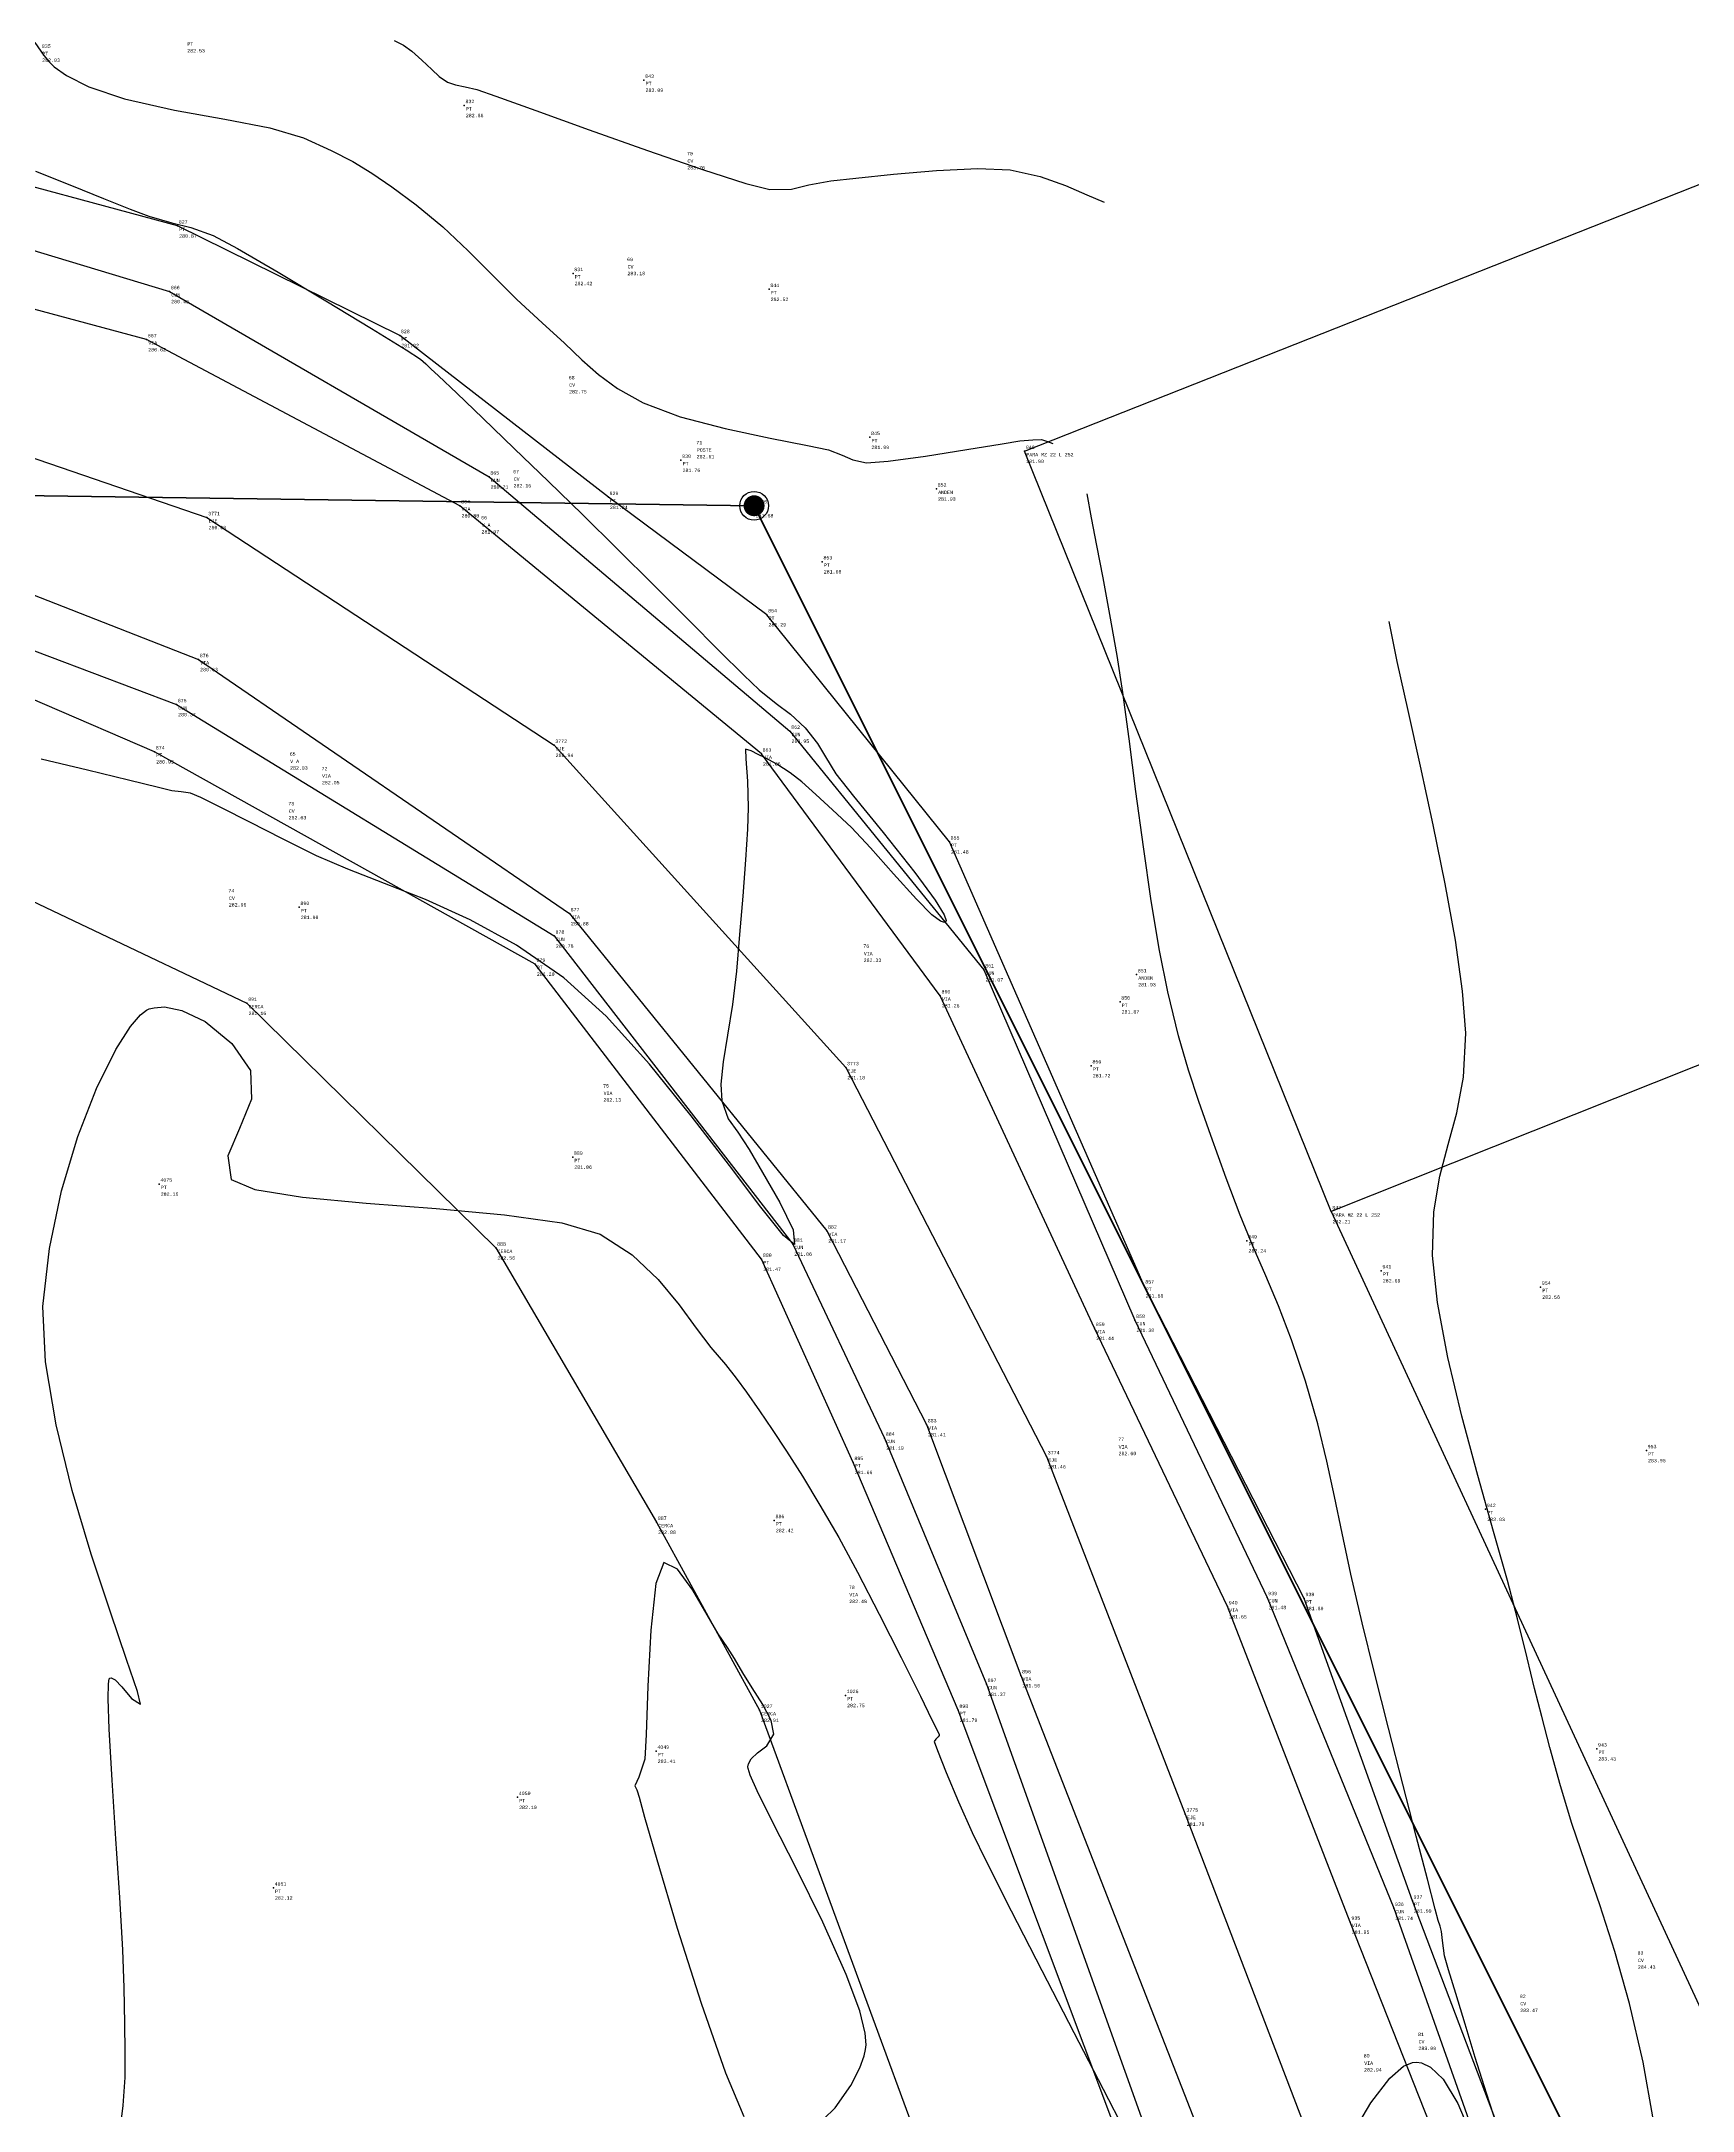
# Model space of a CAD drawing. Header units: metres. Extents: x 5050628 to 5051715, y 2427226 to 2427693.
# Drawn here: x 5050992.49 to 5051016.71, y 2427476.74 to 2427507.1 of the extents above; entities that cross this region are included whole.
import ezdxf
from ezdxf.enums import TextEntityAlignment as Align

# ---------------------------------------------------------------- set-up
doc = ezdxf.new("R2010")
doc.units = ezdxf.units.M
for name, color, linetype in [('1. Eje Vía', 7, 'Continuous'), ('Alcantarilla', 253, 'Continuous'), ('C-TOPO-MINR-N', 11, 'Continuous'), ('Cerca', 90, 'FENCELINE2'), ('Cuneta N', 150, 'Continuous'), ('CVL_PUNTO', 2, 'Continuous'), ('CVL_PUNTO_COR', 2, 'Continuous'), ('CVL_PUNTO_NUM', 2, 'Continuous'), ('Paramento', 7, 'Continuous'), ('POSTE', 2, 'Continuous'), ('Vía', 40, 'Continuous')]:
    doc.layers.add(name, color=color, linetype=linetype)
doc.layers.add('Linea del alumbrado', color=2, linetype='Continuous', lineweight=100)
doc.styles.add('MONOTXT4', font='monotxt4.shx')
doc.linetypes.add('FENCELINE2', pattern='A,0.25,-0.1,[132,ltypeshp.shx,S=0.1,R=0,X=-0.1,Y=0],-0.1,1', length=1.45)

# ---------------------------------------------------------------- blocks, each defined once
blk = doc.blocks.new('Poste alumbrado publico')
at = {"layer": 'POSTE', "true_color": 0xf8d731}
h = blk.add_hatch(color=40, dxfattribs=at)
edge = h.paths.add_edge_path()
edge.add_arc((839096.774, 1362011.373), 0.154, -10.5638, 349.4362)
at = {"layer": 'POSTE', "color": 30}
blk.add_circle((839096.774, 1362011.373, 258.514), 0.211, dxfattribs=at)

msp = doc.modelspace()

# ---------------------------------------------------------------- linework, layer by layer
at = {"layer": '1. Eje Vía', "elevation": 280.286, "flags": 128}
msp.add_lwpolyline([(5050946.008, 2427470.643), (5050945.141, 2427478.061), (5050946.1, 2427484.854), (5050948.781, 2427490.552), (5050952.131, 2427495.671), (5050957.756, 2427500.99), (5050963.641, 2427504.048), (5050969.474, 2427504.908), (5050975.715, 2427504.89), (5050983.118, 2427503.618), (5050988.8, 2427502.216), (5050994.92, 2427500.118), (5051000.012, 2427496.777), (5051004.291, 2427492.048), (5051007.236, 2427486.339), (5051009.27, 2427481.095), (5051011.683, 2427474.781)], dxfattribs=at)
at = {"layer": 'C-TOPO-MINR-N', "color": 32, "linetype": 'Continuous', "lineweight": -3}
for points in [[(5050992.396, 2427507.086, 282.966), (5050992.526, 2427506.895, 282.966), (5050992.604, 2427506.804, 282.966), (5050992.679, 2427506.732, 282.966), (5050992.858, 2427506.601, 282.966), (5050993.186, 2427506.435, 282.966), (5050993.71, 2427506.259, 282.966), (5050994.442, 2427506.094, 282.966), (5050995.18, 2427505.962, 282.966), (5050995.84, 2427505.836, 282.966), (5050996.338, 2427505.686, 282.966), (5050996.742, 2427505.502, 282.966), (5050997.059, 2427505.34, 282.966), (5050997.338, 2427505.171, 282.966), (5050997.632, 2427504.968, 282.966), (5050997.99, 2427504.703, 282.966), (5050998.381, 2427504.38, 282.966), (5050998.75, 2427504.032, 282.966), (5050999.108, 2427503.672, 282.966), (5050999.466, 2427503.315, 282.966), (5050999.837, 2427502.974, 282.966), (5051000.165, 2427502.677, 282.966), (5051000.421, 2427502.43, 282.966), (5051000.663, 2427502.214, 282.966), (5051000.943, 2427502.011, 282.966), (5051001.319, 2427501.802, 282.966), (5051001.86, 2427501.597, 282.966), (5051002.521, 2427501.422, 282.966), (5051003.183, 2427501.281, 282.966), (5051003.728, 2427501.176, 282.966), (5051004.037, 2427501.11, 282.966), (5051004.237, 2427501.032, 282.966), (5051004.394, 2427500.962, 282.966), (5051004.597, 2427500.919, 282.966), (5051004.915, 2427500.942, 282.966), (5051005.459, 2427501.018, 282.966), (5051006.068, 2427501.115, 282.966), (5051006.583, 2427501.201, 282.966), (5051006.843, 2427501.242, 282.966), (5051007.037, 2427501.259, 282.966), (5051007.16, 2427501.261, 282.966), (5051007.251, 2427501.233, 282.966), (5051007.326, 2427501.204, 282.966)], [(5050997.665, 2427507.117, 283.966), (5050997.801, 2427507.049, 283.966), (5050997.926, 2427506.962, 283.966), (5050998.074, 2427506.828, 283.966), (5050998.217, 2427506.69, 283.966), (5050998.328, 2427506.588, 283.966), (5050998.45, 2427506.505, 283.966), (5050998.566, 2427506.466, 283.966), (5050998.707, 2427506.438, 283.966), (5050998.879, 2427506.396, 283.966), (5050999.156, 2427506.299, 283.966), (5050999.745, 2427506.087, 283.966), (5051000.527, 2427505.806, 283.966), (5051001.381, 2427505.504, 283.966), (5051002.188, 2427505.225, 283.966), (5051002.826, 2427505.018, 283.966), (5051003.177, 2427504.928, 283.966), (5051003.494, 2427504.937, 283.966), (5051003.75, 2427504.998, 283.966), (5051004.073, 2427505.057, 283.966), (5051004.44, 2427505.098, 283.966), (5051004.991, 2427505.156, 283.966), (5051005.621, 2427505.21, 283.966), (5051006.227, 2427505.238, 283.966), (5051006.703, 2427505.218, 283.966), (5051007.141, 2427505.123, 283.966), (5051007.513, 2427504.989, 283.966), (5051007.825, 2427504.852, 283.966), (5051008.081, 2427504.746, 283.966)], [(5050992.405, 2427505.198, 281.966), (5050992.931, 2427504.991, 281.966), (5050993.403, 2427504.799, 281.966), (5050993.792, 2427504.642, 281.966), (5050994.067, 2427504.538, 281.966), (5050994.407, 2427504.441, 281.966), (5050994.681, 2427504.375, 281.966), (5050995.01, 2427504.255, 281.966), (5050995.37, 2427504.063, 281.966), (5050995.966, 2427503.716, 281.966), (5050996.664, 2427503.297, 281.966), (5050997.333, 2427502.889, 281.966), (5050997.84, 2427502.577, 281.966), (5050998.054, 2427502.443, 281.966), (5050998.131, 2427502.374, 281.966), (5050998.206, 2427502.3, 281.966), (5050998.318, 2427502.194, 281.966), (5050998.584, 2427501.941, 281.966), (5050998.967, 2427501.574, 281.966), (5050999.428, 2427501.132, 281.966), (5050999.929, 2427500.648, 281.966), (5051000.431, 2427500.16, 281.966), (5051000.943, 2427499.655, 281.966), (5051001.474, 2427499.126, 281.966), (5051001.985, 2427498.614, 281.966), (5051002.439, 2427498.159, 281.966), (5051002.797, 2427497.804, 281.966), (5051003.021, 2427497.59, 281.966), (5051003.271, 2427497.387, 281.966), (5051003.48, 2427497.234, 281.966), (5051003.697, 2427497.03, 281.966), (5051003.874, 2427496.804, 281.966), (5051003.992, 2427496.604, 281.966), (5051004.147, 2427496.357, 281.966), (5051004.406, 2427496.029, 281.966), (5051004.839, 2427495.496, 281.966), (5051005.303, 2427494.91, 281.966), (5051005.602, 2427494.504, 281.966), (5051005.734, 2427494.287, 281.966), (5051005.763, 2427494.203, 281.966), (5051005.755, 2427494.182, 281.966), (5051005.737, 2427494.175, 281.966), (5051005.68, 2427494.193, 281.966), (5051005.553, 2427494.29, 281.966), (5051005.326, 2427494.517, 281.966), (5051004.991, 2427494.89, 281.966), (5051004.654, 2427495.272, 281.966), (5051004.373, 2427495.568, 281.966), (5051004.097, 2427495.829, 281.966), (5051003.852, 2427496.054, 281.966), (5051003.644, 2427496.238, 281.966), (5051003.476, 2427496.37, 281.966), (5051003.278, 2427496.497, 281.966), (5051003.106, 2427496.59, 281.966), (5051003.005, 2427496.639, 281.966), (5051002.905, 2427496.695, 281.966), (5051002.822, 2427496.721, 281.966), (5051002.823, 2427496.576, 281.966), (5051002.847, 2427496.25, 281.966), (5051002.86, 2427495.861, 281.966), (5051002.847, 2427495.547, 281.966), (5051002.819, 2427495.095, 281.966), (5051002.779, 2427494.562, 281.966), (5051002.733, 2427493.999, 281.966), (5051002.686, 2427493.461, 281.966), (5051002.627, 2427492.971, 281.966), (5051002.557, 2427492.524, 281.966), (5051002.494, 2427492.131, 281.966), (5051002.46, 2427491.806, 281.966), (5051002.471, 2427491.559, 281.966), (5051002.568, 2427491.296, 281.966), (5051002.709, 2427491.1, 281.966), (5051002.872, 2427490.847, 281.966), (5051003.067, 2427490.507, 281.966), (5051003.322, 2427490.066, 281.966), (5051003.519, 2427489.666, 281.966), (5051003.537, 2427489.453, 281.966), (5051003.376, 2427489.582, 281.966), (5051003.045, 2427489.997, 281.966), (5051002.583, 2427490.611, 281.966), (5051002.025, 2427491.34, 281.966), (5051001.41, 2427492.098, 281.966), (5051000.775, 2427492.801, 281.966), (5051000.156, 2427493.362, 281.966), (5050999.461, 2427493.841, 281.966), (5050998.779, 2427494.216, 281.966), (5050998.128, 2427494.511, 281.966), (5050997.524, 2427494.75, 281.966), (5050996.985, 2427494.957, 281.966), (5050996.528, 2427495.156, 281.966), (5050996.029, 2427495.405, 281.966), (5050995.549, 2427495.647, 281.966), (5050995.134, 2427495.857, 281.966), (5050994.828, 2427496.008, 281.966), (5050994.678, 2427496.075, 281.966), (5050994.542, 2427496.095, 281.966), (5050994.404, 2427496.107, 281.966), (5050994.207, 2427496.154, 281.966), (5050993.768, 2427496.264, 281.966), (5050993.168, 2427496.412, 281.966), (5050992.486, 2427496.574, 281.966)], [(5051013.949, 2427476.2, 282.966), (5051013.691, 2427476.998, 282.966), (5051013.525, 2427477.521, 282.966), (5051013.376, 2427478.014, 282.966), (5051013.238, 2427478.46, 282.966), (5051013.13, 2427478.811, 282.966), (5051013.074, 2427479.016, 282.966), (5051013.043, 2427479.238, 282.966), (5051013.031, 2427479.371, 282.966), (5051013.008, 2427479.451, 282.966), (5051012.983, 2427479.531, 282.966), (5051012.938, 2427479.702, 282.966), (5051012.824, 2427480.139, 282.966), (5051012.66, 2427480.772, 282.966), (5051012.463, 2427481.534, 282.966), (5051012.253, 2427482.355, 282.966), (5051012.047, 2427483.167, 282.966), (5051011.864, 2427483.902, 282.966), (5051011.698, 2427484.615, 282.966), (5051011.571, 2427485.217, 282.966), (5051011.462, 2427485.755, 282.966), (5051011.35, 2427486.274, 282.966), (5051011.214, 2427486.822, 282.966), (5051011.034, 2427487.445, 282.966), (5051010.831, 2427488.052, 282.966), (5051010.64, 2427488.552, 282.966), (5051010.454, 2427488.992, 282.966), (5051010.267, 2427489.419, 282.966), (5051010.076, 2427489.881, 282.966), (5051009.872, 2427490.424, 282.966), (5051009.648, 2427491.05, 282.966), (5051009.47, 2427491.549, 282.966), (5051009.318, 2427492.007, 282.966), (5051009.172, 2427492.514, 282.966), (5051009.014, 2427493.158, 282.966), (5051008.892, 2427493.765, 282.966), (5051008.773, 2427494.492, 282.966), (5051008.657, 2427495.287, 282.966), (5051008.548, 2427496.096, 282.966), (5051008.446, 2427496.869, 282.966), (5051008.353, 2427497.552, 282.966), (5051008.27, 2427498.093, 282.966), (5051008.166, 2427498.694, 282.966), (5051008.067, 2427499.231, 282.966), (5051007.976, 2427499.705, 282.966), (5051007.896, 2427500.115, 282.966), (5051007.83, 2427500.463, 282.966)], [(5051016.132, 2427476.654, 283.966), (5051015.989, 2427477.454, 283.966), (5051015.787, 2427478.315, 283.966), (5051015.57, 2427479.079, 283.966), (5051015.35, 2427479.762, 283.966), (5051015.137, 2427480.383, 283.966), (5051014.941, 2427480.958, 283.966), (5051014.774, 2427481.507, 283.966), (5051014.618, 2427482.073, 283.966), (5051014.5, 2427482.524, 283.966), (5051014.396, 2427482.936, 283.966), (5051014.285, 2427483.389, 283.966), (5051014.146, 2427483.959, 283.966), (5051013.996, 2427484.523, 283.966), (5051013.792, 2427485.242, 283.966), (5051013.561, 2427486.063, 283.966), (5051013.329, 2427486.932, 283.966), (5051013.124, 2427487.795, 283.966), (5051012.971, 2427488.598, 283.966), (5051012.897, 2427489.289, 283.966), (5051012.915, 2427489.929, 283.966), (5051013.003, 2427490.452, 283.966), (5051013.129, 2427490.917, 283.966), (5051013.257, 2427491.382, 283.966), (5051013.354, 2427491.907, 283.966), (5051013.386, 2427492.55, 283.966), (5051013.34, 2427493.169, 283.966), (5051013.234, 2427493.915, 283.966), (5051013.085, 2427494.743, 283.966), (5051012.908, 2427495.609, 283.966), (5051012.721, 2427496.471, 283.966), (5051012.539, 2427497.285, 283.966), (5051012.381, 2427498.006, 283.966), (5051012.262, 2427498.592, 283.966)], [(5050993.627, 2427476.305, 282.966), (5050993.692, 2427476.818, 282.966), (5050993.719, 2427477.229, 282.966), (5050993.722, 2427477.607, 282.966), (5050993.713, 2427478.022, 282.966), (5050993.705, 2427478.543, 282.966), (5050993.685, 2427479.104, 282.966), (5050993.642, 2427479.869, 282.966), (5050993.585, 2427480.733, 282.966), (5050993.53, 2427481.591, 282.966), (5050993.487, 2427482.339, 282.966), (5050993.471, 2427482.789, 282.966), (5050993.474, 2427483.004, 282.966), (5050993.484, 2427483.077, 282.966), (5050993.493, 2427483.089, 282.966), (5050993.516, 2427483.093, 282.966), (5050993.571, 2427483.064, 282.966), (5050993.671, 2427482.961, 282.966), (5050993.811, 2427482.792, 282.966), (5050993.943, 2427482.705, 282.966), (5050993.903, 2427482.891, 282.966), (5050993.742, 2427483.363, 282.966), (5050993.503, 2427484.057, 282.966), (5050993.223, 2427484.906, 282.966), (5050992.944, 2427485.844, 282.966), (5050992.707, 2427486.807, 282.966), (5050992.55, 2427487.728, 282.966), (5050992.514, 2427488.542, 282.966), (5050992.608, 2427489.395, 282.966), (5050992.787, 2427490.24, 282.966), (5050993.026, 2427491.035, 282.966), (5050993.299, 2427491.74, 282.966), (5050993.581, 2427492.314, 282.966), (5050993.797, 2427492.652, 282.966), (5050993.945, 2427492.821, 282.966), (5050994.033, 2427492.888, 282.966), (5050994.074, 2427492.907, 282.966), (5050994.145, 2427492.926, 282.966), (5050994.299, 2427492.936, 282.966), (5050994.55, 2427492.886, 282.966), (5050994.896, 2427492.721, 282.966), (5050995.287, 2427492.398, 282.966), (5050995.557, 2427492.006, 282.966), (5050995.575, 2427491.584, 282.966), (5050995.397, 2427491.155, 282.966), (5050995.228, 2427490.751, 282.966), (5050995.274, 2427490.405, 282.966), (5050995.62, 2427490.256, 282.966), (5050996.323, 2427490.146, 282.966), (5050997.253, 2427490.059, 282.966), (5050998.283, 2427489.978, 282.966), (5050999.284, 2427489.887, 282.966), (5051000.128, 2427489.768, 282.966), (5051000.687, 2427489.605, 282.966), (5051001.158, 2427489.299, 282.966), (5051001.538, 2427488.94, 282.966), (5051001.845, 2427488.568, 282.966), (5051002.097, 2427488.222, 282.966), (5051002.313, 2427487.941, 282.966), (5051002.526, 2427487.691, 282.966), (5051002.685, 2427487.49, 282.966), (5051002.836, 2427487.283, 282.966), (5051003.024, 2427487.013, 282.966), (5051003.212, 2427486.737, 282.966), (5051003.423, 2427486.417, 282.966), (5051003.656, 2427486.05, 282.966), (5051003.911, 2427485.629, 282.966), (5051004.187, 2427485.151, 282.966), (5051004.463, 2427484.643, 282.966), (5051004.783, 2427484.026, 282.966), (5051005.105, 2427483.39, 282.966), (5051005.387, 2427482.823, 282.966), (5051005.555, 2427482.479, 282.966), (5051005.634, 2427482.315, 282.966), (5051005.659, 2427482.261, 282.966), (5051005.662, 2427482.253, 282.966), (5051005.66, 2427482.247, 282.966), (5051005.646, 2427482.229, 282.966), (5051005.614, 2427482.195, 282.966), (5051005.588, 2427482.159, 282.966), (5051005.636, 2427482.026, 282.966), (5051005.764, 2427481.704, 282.966), (5051005.943, 2427481.276, 282.966), (5051006.144, 2427480.824, 282.966), (5051006.356, 2427480.392, 282.966), (5051006.719, 2427479.677, 282.966), (5051007.168, 2427478.802, 282.966), (5051007.638, 2427477.889, 282.966), (5051008.065, 2427477.061, 282.966), (5051008.385, 2427476.441, 282.966)], [(5051003.792, 2427476.453, 283.966), (5051004.136, 2427476.786, 283.966), (5051004.367, 2427477.11, 283.966), (5051004.498, 2427477.372, 283.966), (5051004.559, 2427477.55, 283.966), (5051004.581, 2427477.639, 283.966), (5051004.589, 2427477.708, 283.966), (5051004.577, 2427477.879, 283.966), (5051004.497, 2427478.206, 283.966), (5051004.299, 2427478.743, 283.966), (5051003.955, 2427479.508, 283.966), (5051003.568, 2427480.29, 283.966), (5051003.209, 2427480.993, 283.966), (5051002.989, 2427481.436, 283.966), (5051002.887, 2427481.667, 283.966), (5051002.857, 2427481.761, 283.966), (5051002.855, 2427481.788, 283.966), (5051002.865, 2427481.832, 283.966), (5051002.905, 2427481.905, 283.966), (5051002.997, 2427481.992, 283.966), (5051003.135, 2427482.094, 283.966), (5051003.237, 2427482.269, 283.966), (5051003.196, 2427482.468, 283.966), (5051003.073, 2427482.704, 283.966), (5051002.918, 2427482.946, 283.966), (5051002.781, 2427483.165, 283.966), (5051002.66, 2427483.375, 283.966), (5051002.558, 2427483.539, 283.966), (5051002.421, 2427483.74, 283.966), (5051002.257, 2427484.018, 283.966), (5051002.046, 2427484.382, 283.966), (5051001.822, 2427484.687, 283.966), (5051001.62, 2427484.787, 283.966), (5051001.503, 2427484.478, 283.966), (5051001.43, 2427483.792, 283.966), (5051001.389, 2427482.973, 283.966), (5051001.365, 2427482.262, 283.966), (5051001.344, 2427481.899, 283.966), (5051001.255, 2427481.638, 283.966), (5051001.198, 2427481.508, 283.966), (5051001.228, 2427481.451, 283.966), (5051001.228, 2427481.451, 283.966), (5051001.231, 2427481.438, 283.966), (5051001.258, 2427481.343, 283.966), (5051001.34, 2427481.048, 283.966), (5051001.518, 2427480.429, 283.966), (5051001.818, 2427479.421, 283.966), (5051002.169, 2427478.318, 283.966), (5051002.528, 2427477.297, 283.966), (5051002.794, 2427476.658, 283.966)], [(5051011.654, 2427476.285, 282.966), (5051011.993, 2427476.86, 282.966), (5051012.271, 2427477.222, 282.966), (5051012.473, 2427477.394, 282.966), (5051012.602, 2427477.448, 282.966), (5051012.663, 2427477.453, 282.966), (5051012.735, 2427477.443, 282.966), (5051012.87, 2427477.383, 282.966), (5051013.054, 2427477.207, 282.966), (5051013.271, 2427476.849, 282.966), (5051013.51, 2427476.283, 282.966)]]:
    msp.add_polyline3d(points, dxfattribs=at)
at = {"layer": 'Cerca', "elevation": 279.535, "flags": 128}
msp.add_lwpolyline([(5050974.648, 2427403.009), (5050974.087, 2427403.657), (5050972.488, 2427408.229), (5050970.403, 2427411.399), (5050969.471, 2427413.283), (5050969.248, 2427415.495), (5050970.507, 2427420.085), (5050971.096, 2427422.2), (5050971.56, 2427426.841), (5050971.283, 2427429.947), (5050970.45, 2427433.378), (5050968.473, 2427438.338), (5050965.521, 2427444.127), (5050961.933, 2427450.972), (5050957.394, 2427459.623), (5050954.492, 2427465.268), (5050953.127, 2427468.349), (5050951.501, 2427474.751), (5050951.987, 2427481.382), (5050954.36, 2427487.765), (5050957.334, 2427492.135), (5050962.92, 2427496.553), (5050967.723, 2427498.394), (5050972.385, 2427498.997), (5050977.369, 2427497.848), (5050983.192, 2427496.549), (5050985.271, 2427496.424), (5050990.815, 2427495.224), (5050995.507, 2427492.991), (5050999.158, 2427489.401), (5051001.516, 2427485.378), (5051003.026, 2427482.619), (5051005.386, 2427476.192), (5051008.641, 2427468.572), (5051012.663, 2427457.628), (5051016.366, 2427448.797), (5051019.33, 2427441.846), (5051021.66, 2427436.096), (5051023.95, 2427430.261), (5051026.173, 2427412.444)], dxfattribs=at)
at = {"layer": 'Cuneta N'}
for points in [[(5050978.298, 2427507.009, 280.559), (5050987.102, 2427505.629, 280.628), (5050994.372, 2427503.434, 280.952), (5050999.059, 2427500.713, 281.172), (5051003.472, 2427496.984, 281.416), (5051006.318, 2427493.482, 281.537), (5051008.532, 2427488.341, 281.848), (5051010.47, 2427484.273, 281.946), (5051012.328, 2427479.714, 282.211), (5051015.455, 2427470.884, 282.649), (5051018.807, 2427463.594, 283.29)], [(5051019.277, 2427463.945, 283.642), (5051016.001, 2427470.86, 283.306), (5051012.602, 2427479.821, 282.459), (5051011.016, 2427484.259, 282.263), (5051008.667, 2427488.845, 282.142), (5051005.811, 2427495.359, 281.95), (5051003.134, 2427498.692, 281.76), (5051000.808, 2427500.414, 281.711), (5050997.747, 2427502.789, 281.489), (5050994.489, 2427504.396, 281.339), (5050991.154, 2427505.295, 281.094), (5050986.397, 2427505.993, 280.839), (5050978.298, 2427507.009, 280.559)], [(5050961.391, 2427498.569, 279.639), (5050966.763, 2427501.034, 279.746), (5050972.272, 2427501.766, 279.849), (5050978.256, 2427501.519, 280.136), (5050983.592, 2427500.616, 280.35), (5050989.498, 2427499.25, 280.577), (5050994.474, 2427497.374, 280.838), (5051000.015, 2427493.978, 281.25), (5051003.512, 2427489.458, 281.522), (5051004.86, 2427486.612, 281.655), (5051006.354, 2427483, 281.839), (5051008.797, 2427476.173, 282.305), (5051012.512, 2427467.91, 282.739), (5051016.987, 2427456.797, 283.594), (5051020.234, 2427449.872, 283.784), (5051023.372, 2427441.013, 284.257), (5051026.146, 2427431.159, 284.742), (5051027.138, 2427428.374, 285.086), (5051029.769, 2427421.1, 285.505), (5051031.867, 2427416.017, 285.927), (5051034.932, 2427410.555, 286.252)], [(5051034.568, 2427409.43, 286.551), (5051030.294, 2427417.339, 285.906), (5051029.367, 2427421.011, 285.544), (5051026.394, 2427428.109, 285.215), (5051025.467, 2427430.878, 285.068), (5051022.864, 2427440.692, 284.632), (5051019.815, 2427449.403, 284.211), (5051016.56, 2427456.545, 283.961), (5051012.027, 2427467.684, 283.039), (5051008.397, 2427476.066, 282.518), (5051005.939, 2427482.62, 282.259), (5051004.399, 2427486.255, 282.131), (5051003.057, 2427489.236, 281.934), (5050999.736, 2427493.566, 281.67), (5050994.152, 2427496.681, 281.4), (5050989.32, 2427498.765, 280.951), (5050983.471, 2427500.115, 280.796), (5050978.179, 2427501.142, 280.62), (5050972.237, 2427501.381, 280.3), (5050966.946, 2427500.632, 280.246), (5050961.657, 2427498.178, 279.957), (5050956.628, 2427492.824, 279.505)]]:
    msp.add_polyline3d(points, dxfattribs=at)
at = {"layer": 'CVL_PUNTO', "color": 4}
for p in [(5051001.33, 2427506.535, 283.552), (5051001.33, 2427506.535, 283.552), (5050998.694, 2427506.164, 283.327), (5050998.694, 2427506.164, 283.327), (5050994.489, 2427504.396, 281.339), (5050994.489, 2427504.396, 281.339), (5051000.29, 2427503.699, 282.882), (5051000.29, 2427503.699, 282.882), (5050994.372, 2427503.434, 280.952), (5050994.372, 2427503.434, 280.952), (5051003.166, 2427503.466, 282.991), (5051003.166, 2427503.466, 282.991), (5050994.035, 2427502.728, 281.09), (5050994.035, 2427502.728, 281.09), (5050997.747, 2427502.789, 281.489), (5050997.747, 2427502.789, 281.489), (5051004.644, 2427501.295, 282.461), (5051004.644, 2427501.295, 282.461), (5051001.873, 2427500.958, 282.227), (5051001.873, 2427500.958, 282.227), (5051006.915, 2427501.09, 282.363), (5051006.915, 2427501.09, 282.363), (5050999.059, 2427500.713, 281.172), (5050999.059, 2427500.713, 281.172), (5051005.621, 2427500.537, 282.397), (5051005.621, 2427500.537, 282.397), (5050998.631, 2427500.291, 281.268), (5050998.631, 2427500.291, 281.268), (5051000.808, 2427500.414, 281.711), (5051000.808, 2427500.414, 281.711), (5051002.946, 2427500.291, 282.149), (5051002.946, 2427500.291, 282.149), (5050994.92, 2427500.118, 281.143), (5050994.92, 2427500.118, 281.143), (5051003.945, 2427499.469, 282.063), (5051003.945, 2427499.469, 282.063), (5051003.134, 2427498.692, 281.76), (5051003.134, 2427498.692, 281.76), (5050994.797, 2427498.035, 281.099), (5050994.797, 2427498.035, 281.099), (5050994.474, 2427497.374, 280.838), (5050994.474, 2427497.374, 280.838), (5051003.472, 2427496.984, 281.416), (5051003.472, 2427496.984, 281.416), (5050994.152, 2427496.681, 281.4), (5050994.152, 2427496.681, 281.4), (5051000.012, 2427496.777, 281.407), (5051000.012, 2427496.777, 281.407), (5051003.053, 2427496.649, 281.531), (5051003.053, 2427496.649, 281.531), (5051005.811, 2427495.359, 281.95), (5051005.811, 2427495.359, 281.95), (5050996.273, 2427494.399, 282.371), (5050996.273, 2427494.399, 282.371), (5051000.237, 2427494.306, 281.351), (5051000.237, 2427494.306, 281.351), (5051000.015, 2427493.978, 281.25), (5051000.015, 2427493.978, 281.25), (5050999.736, 2427493.566, 281.67), (5050999.736, 2427493.566, 281.67), (5051006.318, 2427493.482, 281.537), (5051006.318, 2427493.482, 281.537), (5051008.557, 2427493.411, 282.393), (5051008.557, 2427493.411, 282.393), (5050995.507, 2427492.991, 282.631), (5050995.507, 2427492.991, 282.631), (5051005.677, 2427493.102, 281.727), (5051005.677, 2427493.102, 281.727), (5051008.314, 2427493.012, 282.341), (5051008.314, 2427493.012, 282.341), (5051004.291, 2427492.048, 281.65), (5051004.291, 2427492.048, 281.65), (5051007.891, 2427492.075, 282.185), (5051007.891, 2427492.075, 282.185), (5051000.285, 2427490.734, 282.324), (5051000.285, 2427490.734, 282.324), (5050994.219, 2427490.339, 282.629), (5050994.219, 2427490.339, 282.629), (5051011.41, 2427489.934, 282.679), (5051011.41, 2427489.934, 282.679), (5051004.012, 2427489.651, 281.641), (5051004.012, 2427489.651, 281.641), (5050999.158, 2427489.401, 283.03), (5050999.158, 2427489.401, 283.03), (5051003.512, 2427489.458, 281.522), (5051003.512, 2427489.458, 281.522), (5051010.175, 2427489.506, 282.702), (5051010.175, 2427489.506, 282.702), (5051003.057, 2427489.236, 281.934), (5051003.057, 2427489.236, 281.934), (5051012.145, 2427489.067, 283.153), (5051012.145, 2427489.067, 283.153), (5051008.667, 2427488.845, 282.142), (5051008.667, 2427488.845, 282.142), (5051014.484, 2427488.827, 284.024), (5051014.484, 2427488.827, 284.024), (5051007.941, 2427488.222, 281.902), (5051007.941, 2427488.222, 281.902), (5051008.532, 2427488.341, 281.848), (5051008.532, 2427488.341, 281.848), (5051004.86, 2427486.612, 281.655), (5051004.86, 2427486.612, 281.655), (5051005.475, 2427486.809, 281.878), (5051005.475, 2427486.809, 281.878), (5051007.236, 2427486.339, 281.929), (5051007.236, 2427486.339, 281.929), (5051016.036, 2427486.429, 284.415), (5051016.036, 2427486.429, 284.415), (5051004.399, 2427486.255, 282.131), (5051004.399, 2427486.255, 282.131), (5051001.516, 2427485.378, 283.35), (5051001.516, 2427485.378, 283.35), (5051003.242, 2427485.403, 282.882), (5051003.242, 2427485.403, 282.882), (5051013.677, 2427485.566, 283.497), (5051013.677, 2427485.566, 283.497), (5051009.891, 2427484.138, 282.118), (5051009.891, 2427484.138, 282.118), (5051010.47, 2427484.273, 281.946), (5051010.47, 2427484.273, 281.946), (5051011.016, 2427484.259, 282.263), (5051011.016, 2427484.259, 282.263), (5051006.354, 2427483, 281.839), (5051006.354, 2427483, 281.839), (5051006.859, 2427483.126, 282.022), (5051006.859, 2427483.126, 282.022), (5051003.026, 2427482.619, 283.38), (5051003.026, 2427482.619, 283.38), (5051004.287, 2427482.836, 283.215), (5051004.287, 2427482.836, 283.215), (5051005.939, 2427482.62, 282.259), (5051005.939, 2427482.62, 282.259), (5051001.509, 2427482.018, 283.879), (5051001.509, 2427482.018, 283.879), (5051015.308, 2427482.052, 283.895), (5051015.308, 2427482.052, 283.895), (5050999.476, 2427481.341, 282.567), (5050999.476, 2427481.341, 282.567), (5051009.27, 2427481.095, 282.26), (5051009.27, 2427481.095, 282.26), (5050995.894, 2427480.012, 282.582), (5050995.894, 2427480.012, 282.582), (5051012.328, 2427479.714, 282.211), (5051012.328, 2427479.714, 282.211), (5051012.602, 2427479.821, 282.459), (5051012.602, 2427479.821, 282.459), (5051011.69, 2427479.511, 282.42), (5051011.69, 2427479.511, 282.42)]:
    msp.add_point(p, dxfattribs=at)
at = {"layer": 'Linea del alumbrado', "elevation": 280.041, "flags": 128}
msp.add_lwpolyline([(5050812.867, 2427369.13), (5050833.83, 2427364.636), (5050857.843, 2427361.544), (5050881.81, 2427356.327), (5050912.191, 2427365.497), (5050933.547, 2427378.473), (5050946.337, 2427393.894), (5050969.149, 2427423.924), (5050960.949, 2427448.329), (5050950.71, 2427470.945), (5050943.61, 2427492.233), (5050972.115, 2427500.722), (5051002.946, 2427500.291), (5051019.315, 2427467.545), (5051026.921, 2427424.142), (5051037.766, 2427401.092)], dxfattribs=at)
at = {"layer": 'Paramento', "flags": 128}
for points, elevation in [([(5051022.69, 2427494.431), (5051011.41, 2427489.934), (5051006.915, 2427501.09), (5051018.171, 2427505.541)], 285.922), ([(5051011.41, 2427489.934), (5051020.497, 2427470.33), (5051037.311, 2427474.524)], 282.679)]:
    msp.add_lwpolyline(points, dxfattribs=dict(at, elevation=elevation))
at = {"layer": 'Vía'}
for points in [[(5051015.12, 2427470.819, 282.827), (5051011.69, 2427479.511, 282.42), (5051009.891, 2427484.138, 282.118), (5051007.941, 2427488.222, 281.902), (5051005.677, 2427493.102, 281.727), (5051003.053, 2427496.649, 281.531), (5050998.631, 2427500.291, 281.268), (5050994.035, 2427502.728, 281.09), (5050986.89, 2427504.651, 280.737), (5050984.316, 2427505.457, 280.609), (5050978.298, 2427507.009, 280.559), (5050982.664, 2427508.184, 280.897), (5050986.052, 2427509.59, 281.611), (5050992.429, 2427511.948, 282.769), (5050997.371, 2427514.13, 284.097), (5051005.756, 2427516.618, 286.003), (5051010.518, 2427517.994, 287.136), (5051015.99, 2427519.122, 288.596), (5051021.214, 2427520.225, 289.907)], [(5050949.336, 2427474.411, 279.202), (5050949.746, 2427481.715, 279.319), (5050952.614, 2427488.454, 279.512), (5050955.691, 2427493.479, 279.665), (5050960.683, 2427499.568, 279.837), (5050966.29, 2427501.97, 279.961), (5050972.496, 2427502.417, 280.193), (5050978.426, 2427502.463, 280.461), (5050983.533, 2427501.516, 280.733), (5050989.67, 2427500.039, 280.911), (5050994.797, 2427498.035, 281.099), (5051000.237, 2427494.306, 281.351), (5051004.012, 2427489.651, 281.641), (5051005.475, 2427486.809, 281.878), (5051006.859, 2427483.126, 282.022), (5051009.461, 2427476.467, 282.412)]]:
    msp.add_polyline3d(points, dxfattribs=at)

# ---------------------------------------------------------------- block references
at = {"layer": 'Alcantarilla'}
msp.add_blockref('Poste alumbrado publico', (4211906.172, 1065488.917, 24.846), dxfattribs=at)

# ---------------------------------------------------------------- texts
at = {"layer": 'CVL_PUNTO_COR', "color": 4, "style": 'MONOTXT4'}
for s, p in [('282.53', (5050994.63, 2427506.991, 282.992)), ('282.03', (5050992.503, 2427506.852, 282.495)), ('283.09', (5051001.353, 2427506.412, 283.552)), ('282.86', (5050998.717, 2427506.041, 283.327)), ('280.87', (5050994.512, 2427504.273, 281.339)), ('282.42', (5051000.313, 2427503.576, 282.882)), ('280.49', (5050994.395, 2427503.311, 280.952)), ('282.52', (5051003.189, 2427503.343, 282.991)), ('281.02', (5050997.77, 2427502.666, 281.489)), ('280.62', (5050994.058, 2427502.605, 281.09)), ('281.99', (5051004.667, 2427501.172, 282.461)), ('281.76', (5051001.896, 2427500.835, 282.227)), ('281.90', (5051006.938, 2427500.967, 282.363)), ('280.71', (5050999.082, 2427500.59, 281.172)), ('281.24', (5051000.831, 2427500.291, 281.711)), ('281.93', (5051005.644, 2427500.414, 282.397)), ('280.68', (5050994.943, 2427499.995, 281.143)), ('280.80', (5050998.654, 2427500.168, 281.268)), ('281.68', (5051002.969, 2427500.168, 282.149)), ('281.60', (5051003.968, 2427499.346, 282.063)), ('281.29', (5051003.157, 2427498.569, 281.76)), ('280.63', (5050994.82, 2427497.912, 281.099)), ('280.37', (5050994.497, 2427497.251, 280.838)), ('280.94', (5051000.035, 2427496.654, 281.407)), ('280.95', (5051003.495, 2427496.861, 281.416)), ('280.93', (5050994.175, 2427496.558, 281.4)), ('281.06', (5051003.076, 2427496.526, 281.531)), ('281.48', (5051005.834, 2427495.236, 281.95)), ('281.90', (5050996.296, 2427494.276, 282.371)), ('280.88', (5051000.26, 2427494.183, 281.351)), ('280.78', (5051000.038, 2427493.855, 281.25)), ('281.20', (5050999.759, 2427493.443, 281.67)), ('281.07', (5051006.341, 2427493.359, 281.537)), ('281.93', (5051008.58, 2427493.288, 282.393)), ('281.26', (5051005.7, 2427492.979, 281.727)), ('282.16', (5050995.53, 2427492.868, 282.631)), ('281.87', (5051008.337, 2427492.889, 282.341)), ('281.18', (5051004.314, 2427491.925, 281.65)), ('281.72', (5051007.914, 2427491.952, 282.185)), ('281.86', (5051000.308, 2427490.611, 282.324)), ('282.16', (5050994.242, 2427490.216, 282.629)), ('282.21', (5051011.433, 2427489.811, 282.679)), ('281.06', (5051003.535, 2427489.335, 281.522)), ('281.17', (5051004.035, 2427489.528, 281.641)), ('282.24', (5051010.198, 2427489.383, 282.702)), ('282.56', (5050999.181, 2427489.278, 283.03)), ('281.47', (5051003.08, 2427489.113, 281.934)), ('281.68', (5051008.69, 2427488.722, 282.142)), ('282.69', (5051012.168, 2427488.944, 283.153)), ('283.56', (5051014.507, 2427488.704, 284.024)), ('281.44', (5051007.964, 2427488.099, 281.902)), ('281.38', (5051008.555, 2427488.218, 281.848)), ('281.41', (5051005.498, 2427486.686, 281.878)), ('281.19', (5051004.883, 2427486.489, 281.655)), ('283.95', (5051016.059, 2427486.306, 284.415)), ('281.66', (5051004.422, 2427486.132, 282.131)), ('281.46', (5051007.259, 2427486.216, 281.929)), ('283.03', (5051013.7, 2427485.443, 283.497)), ('282.88', (5051001.539, 2427485.255, 283.35)), ('282.42', (5051003.265, 2427485.28, 282.882)), ('281.48', (5051010.493, 2427484.15, 281.946)), ('281.80', (5051011.039, 2427484.136, 282.263)), ('281.65', (5051009.914, 2427484.015, 282.118)), ('281.56', (5051006.882, 2427483.003, 282.022)), ('282.75', (5051004.31, 2427482.713, 283.215)), ('281.37', (5051006.377, 2427482.877, 281.839)), ('282.91', (5051003.049, 2427482.496, 283.38)), ('281.79', (5051005.962, 2427482.497, 282.259)), ('283.41', (5051001.532, 2427481.895, 283.879)), ('283.43', (5051015.331, 2427481.929, 283.895)), ('282.10', (5050999.499, 2427481.218, 282.567)), ('281.79', (5051009.293, 2427480.972, 282.26)), ('282.12', (5050995.917, 2427479.889, 282.582)), ('281.74', (5051012.351, 2427479.591, 282.211)), ('281.99', (5051012.625, 2427479.698, 282.459)), ('281.95', (5051011.713, 2427479.388, 282.42))]:
    msp.add_text(s, height=0.05, dxfattribs=at).set_placement(p, align=Align.TOP_LEFT)
at = {"layer": 'CVL_PUNTO_COR', "color": 0, "style": 'MONOTXT4'}
for s, p in [('283.76', (5051001.966, 2427505.275, 284.226)), ('283.18', (5051001.088, 2427503.723, 283.646)), ('282.75', (5051000.232, 2427501.988, 283.213)), ('282.61', (5051002.104, 2427501.036, 283.08)), ('282.16', (5050999.417, 2427500.609, 282.626)), ('281.97', (5050998.947, 2427499.933, 282.436)), ('282.03', (5050996.139, 2427496.468, 282.499)), ('282.05', (5050996.606, 2427496.253, 282.52)), ('282.03', (5050996.118, 2427495.738, 282.493)), ('282.96', (5050995.24, 2427494.46, 283.424)), ('282.33', (5051004.553, 2427493.647, 282.795)), ('282.13', (5051000.736, 2427491.598, 282.601)), ('282.60', (5051008.292, 2427486.41, 283.07)), ('282.48', (5051004.341, 2427484.24, 282.95)), ('284.43', (5051015.91, 2427478.875, 284.892)), ('283.47', (5051014.184, 2427478.24, 283.94)), ('283.09', (5051012.691, 2427477.682, 283.559)), ('282.94', (5051011.894, 2427477.367, 283.405))]:
    msp.add_text(s, height=0.05, dxfattribs=at).set_placement(p, align=Align.TOP_LEFT)
at = {"layer": 'CVL_PUNTO_NUM', "color": 4, "style": 'MONOTXT4'}
for s, p in [('835', (5050992.498, 2427506.993, 282.495)), ('843', (5051001.348, 2427506.553, 283.552)), ('832', (5050998.712, 2427506.182, 283.327)), ('827', (5050994.507, 2427504.414, 281.339)), ('831', (5051000.308, 2427503.717, 282.882)), ('866', (5050994.39, 2427503.452, 280.952)), ('844', (5051003.184, 2427503.484, 282.991)), ('867', (5050994.053, 2427502.746, 281.09)), ('828', (5050997.765, 2427502.807, 281.489)), ('845', (5051004.662, 2427501.313, 282.461)), ('846', (5051006.933, 2427501.108, 282.363)), ('830', (5051001.891, 2427500.976, 282.227)), ('865', (5050999.077, 2427500.731, 281.172)), ('852', (5051005.639, 2427500.555, 282.397)), ('864', (5050998.649, 2427500.309, 281.268)), ('829', (5051000.826, 2427500.432, 281.711)), ('3190', (5051002.964, 2427500.309, 282.149)), ('3771', (5050994.938, 2427500.136, 281.143)), ('853', (5051003.963, 2427499.487, 282.063)), ('854', (5051003.152, 2427498.71, 281.76)), ('876', (5050994.815, 2427498.053, 281.099)), ('875', (5050994.492, 2427497.392, 280.838)), ('862', (5051003.49, 2427497.002, 281.416)), ('874', (5050994.17, 2427496.699, 281.4)), ('3772', (5051000.03, 2427496.795, 281.407)), ('863', (5051003.071, 2427496.667, 281.531)), ('855', (5051005.829, 2427495.377, 281.95)), ('890', (5050996.291, 2427494.417, 282.371)), ('877', (5051000.255, 2427494.324, 281.351)), ('878', (5051000.033, 2427493.996, 281.25)), ('879', (5050999.754, 2427493.584, 281.67)), ('861', (5051006.336, 2427493.5, 281.537)), ('851', (5051008.575, 2427493.429, 282.393)), ('891', (5050995.525, 2427493.009, 282.631)), ('860', (5051005.695, 2427493.12, 281.727)), ('850', (5051008.332, 2427493.03, 282.341)), ('3773', (5051004.309, 2427492.066, 281.65)), ('856', (5051007.909, 2427492.093, 282.185)), ('889', (5051000.303, 2427490.752, 282.324)), ('4075', (5050994.237, 2427490.357, 282.629)), ('847', (5051011.428, 2427489.952, 282.679)), ('882', (5051004.03, 2427489.669, 281.641)), ('888', (5050999.176, 2427489.419, 283.03)), ('880', (5051003.075, 2427489.254, 281.934)), ('881', (5051003.53, 2427489.476, 281.522)), ('849', (5051010.193, 2427489.524, 282.702)), ('941', (5051012.163, 2427489.085, 283.153)), ('857', (5051008.685, 2427488.863, 282.142)), ('954', (5051014.502, 2427488.845, 284.024)), ('858', (5051008.55, 2427488.359, 281.848)), ('859', (5051007.959, 2427488.24, 281.902)), ('883', (5051005.493, 2427486.827, 281.878)), ('884', (5051004.878, 2427486.63, 281.655)), ('885', (5051004.417, 2427486.273, 282.131)), ('3774', (5051007.254, 2427486.357, 281.929)), ('953', (5051016.054, 2427486.447, 284.415)), ('942', (5051013.695, 2427485.584, 283.497)), ('887', (5051001.534, 2427485.396, 283.35)), ('886', (5051003.26, 2427485.421, 282.882)), ('940', (5051009.909, 2427484.156, 282.118)), ('939', (5051010.488, 2427484.291, 281.946)), ('938', (5051011.034, 2427484.277, 282.263)), ('1026', (5051004.305, 2427482.854, 283.215)), ('897', (5051006.372, 2427483.018, 281.839)), ('896', (5051006.877, 2427483.144, 282.022)), ('1027', (5051003.044, 2427482.637, 283.38)), ('898', (5051005.957, 2427482.638, 282.259)), ('4049', (5051001.527, 2427482.036, 283.879)), ('943', (5051015.326, 2427482.07, 283.895)), ('4050', (5050999.494, 2427481.359, 282.567)), ('3775', (5051009.288, 2427481.113, 282.26)), ('4051', (5050995.912, 2427480.03, 282.582)), ('937', (5051012.62, 2427479.839, 282.459)), ('935', (5051011.708, 2427479.529, 282.42)), ('936', (5051012.346, 2427479.732, 282.211))]:
    msp.add_text(s, height=0.05, dxfattribs=at).set_placement(p, align=Align.BOTTOM_LEFT)
for s, p in [('PT', (5050992.505, 2427506.95, 282.495)), ('PT', (5050994.632, 2427507.089, 282.992)), ('PT', (5051001.355, 2427506.51, 283.552)), ('PT', (5050998.719, 2427506.139, 283.327)), ('PT', (5050994.514, 2427504.371, 281.339)), ('PT', (5051000.315, 2427503.674, 282.882)), ('CUN', (5050994.397, 2427503.409, 280.952)), ('PT', (5051003.191, 2427503.441, 282.991)), ('VIA', (5050994.06, 2427502.703, 281.09)), ('PT', (5050997.772, 2427502.764, 281.489)), ('PT', (5051004.669, 2427501.27, 282.461)), ('PT', (5051001.898, 2427500.933, 282.227)), ('PARA MZ 22 L 252', (5051006.94, 2427501.065, 282.363)), ('CUN', (5050999.084, 2427500.688, 281.172)), ('VIA', (5050998.656, 2427500.266, 281.268)), ('PT', (5051000.833, 2427500.389, 281.711)), ('PAP', (5051002.971, 2427500.266, 282.149)), ('ANDEN', (5051005.646, 2427500.512, 282.397)), ('EJE', (5050994.945, 2427500.093, 281.143)), ('PT', (5051003.97, 2427499.444, 282.063)), ('PT', (5051003.159, 2427498.667, 281.76)), ('VIA', (5050994.822, 2427498.01, 281.099)), ('CUN', (5050994.499, 2427497.349, 280.838)), ('CUN', (5051003.497, 2427496.959, 281.416)), ('PT', (5050994.177, 2427496.656, 281.4)), ('EJE', (5051000.037, 2427496.752, 281.407)), ('VIA', (5051003.078, 2427496.624, 281.531)), ('PT', (5051005.836, 2427495.334, 281.95)), ('PT', (5050996.298, 2427494.374, 282.371)), ('VIA', (5051000.262, 2427494.281, 281.351)), ('CUN', (5051000.04, 2427493.953, 281.25)), ('PT', (5050999.761, 2427493.541, 281.67)), ('CUN', (5051006.343, 2427493.457, 281.537)), ('ANDEN', (5051008.582, 2427493.386, 282.393)), ('CERCA', (5050995.532, 2427492.966, 282.631)), ('VIA', (5051005.702, 2427493.077, 281.727)), ('PT', (5051008.339, 2427492.987, 282.341)), ('PT', (5051007.916, 2427492.05, 282.185)), ('EJE', (5051004.316, 2427492.023, 281.65)), ('PT', (5051000.31, 2427490.709, 282.324)), ('PT', (5050994.244, 2427490.314, 282.629)), ('PARA MZ 22 L 252', (5051011.435, 2427489.909, 282.679)), ('VIA', (5051004.037, 2427489.626, 281.641)), ('CERCA', (5050999.183, 2427489.376, 283.03)), ('CUN', (5051003.537, 2427489.433, 281.522)), ('PT', (5051010.2, 2427489.481, 282.702)), ('PT', (5051003.082, 2427489.211, 281.934)), ('PT', (5051012.17, 2427489.042, 283.153)), ('PT', (5051008.692, 2427488.82, 282.142)), ('PT', (5051014.509, 2427488.802, 284.024)), ('VIA', (5051007.966, 2427488.197, 281.902)), ('CUN', (5051008.557, 2427488.316, 281.848)), ('CUN', (5051004.885, 2427486.587, 281.655)), ('VIA', (5051005.5, 2427486.784, 281.878)), ('EJE', (5051007.261, 2427486.314, 281.929)), ('PT', (5051016.061, 2427486.404, 284.415)), ('PT', (5051004.424, 2427486.23, 282.131)), ('CERCA', (5051001.541, 2427485.353, 283.35)), ('PT', (5051003.267, 2427485.378, 282.882)), ('PT', (5051013.702, 2427485.541, 283.497)), ('CUN', (5051010.495, 2427484.248, 281.946)), ('PT', (5051011.041, 2427484.234, 282.263)), ('VIA', (5051009.916, 2427484.113, 282.118)), ('CUN', (5051006.379, 2427482.975, 281.839)), ('VIA', (5051006.884, 2427483.101, 282.022)), ('PT', (5051004.312, 2427482.811, 283.215)), ('CERCA', (5051003.051, 2427482.594, 283.38)), ('PT', (5051005.964, 2427482.595, 282.259)), ('PT', (5051015.333, 2427482.027, 283.895)), ('PT', (5051001.534, 2427481.993, 283.879)), ('PT', (5050999.501, 2427481.316, 282.567)), ('EJE', (5051009.295, 2427481.07, 282.26)), ('PT', (5050995.919, 2427479.987, 282.582)), ('CUN', (5051012.353, 2427479.689, 282.211)), ('PT', (5051012.627, 2427479.796, 282.459)), ('VIA', (5051011.715, 2427479.486, 282.42))]:
    msp.add_text(s, height=0.05, dxfattribs=at).set_placement(p, align=Align.TOP_LEFT)
at = {"layer": 'CVL_PUNTO_NUM', "color": 0, "style": 'MONOTXT4'}
for s, p in [('70', (5051001.961, 2427505.416, 284.226)), ('69', (5051001.083, 2427503.864, 283.646)), ('68', (5051000.227, 2427502.129, 283.213)), ('71', (5051002.099, 2427501.177, 283.08)), ('67', (5050999.412, 2427500.75, 282.626)), ('66', (5050998.942, 2427500.074, 282.436)), ('65', (5050996.134, 2427496.609, 282.499)), ('72', (5050996.601, 2427496.394, 282.52)), ('73', (5050996.113, 2427495.879, 282.493)), ('74', (5050995.235, 2427494.601, 283.424)), ('76', (5051004.548, 2427493.788, 282.795)), ('75', (5051000.731, 2427491.739, 282.601)), ('77', (5051008.287, 2427486.551, 283.07)), ('78', (5051004.336, 2427484.381, 282.95)), ('83', (5051015.905, 2427479.016, 284.892)), ('82', (5051014.179, 2427478.381, 283.94)), ('81', (5051012.686, 2427477.823, 283.559)), ('80', (5051011.889, 2427477.508, 283.405))]:
    msp.add_text(s, height=0.05, dxfattribs=at).set_placement(p, align=Align.BOTTOM_LEFT)
for s, p in [('CV', (5051001.968, 2427505.373, 284.226)), ('CV', (5051001.09, 2427503.821, 283.646)), ('CV', (5051000.234, 2427502.086, 283.213)), ('POSTE', (5051002.106, 2427501.134, 283.08)), ('CV', (5050999.419, 2427500.707, 282.626)), ('V A', (5050998.949, 2427500.031, 282.436)), ('V A', (5050996.141, 2427496.566, 282.499)), ('VIA', (5050996.608, 2427496.351, 282.52)), ('CV', (5050996.12, 2427495.836, 282.493)), ('CV', (5050995.242, 2427494.558, 283.424)), ('VIA', (5051004.555, 2427493.745, 282.795)), ('VIA', (5051000.738, 2427491.696, 282.601)), ('VIA', (5051008.294, 2427486.508, 283.07)), ('VIA', (5051004.343, 2427484.338, 282.95)), ('CV', (5051015.912, 2427478.973, 284.892)), ('CV', (5051014.186, 2427478.338, 283.94)), ('CV', (5051012.693, 2427477.78, 283.559)), ('VIA', (5051011.896, 2427477.465, 283.405))]:
    msp.add_text(s, height=0.05, dxfattribs=at).set_placement(p, align=Align.TOP_LEFT)

doc.saveas('drawing.dxf')
